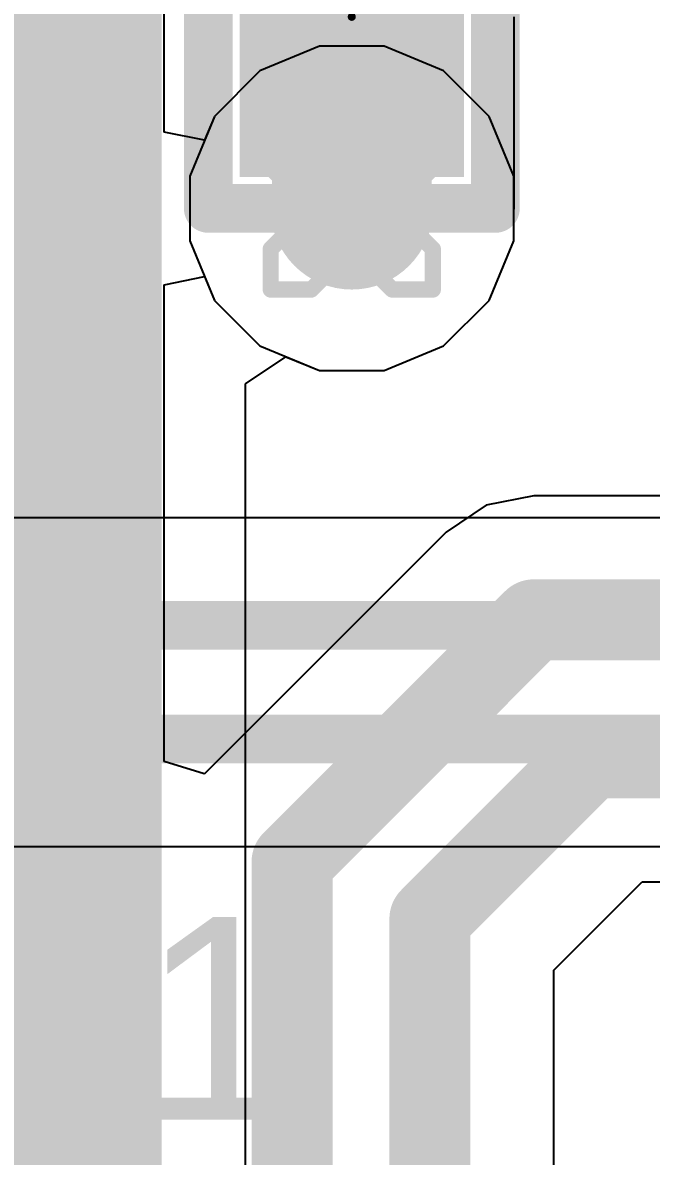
# Model space of a CAD drawing. Header units: inches. Extents: x -0.5 to 14, y -0.2 to 4.7.
# Drawn here: x 0.1242 to 0.2017, y 0.5917 to 0.7315 of the extents above; entities that cross this region are included whole.
import ezdxf

# ---------------------------------------------------------------- set-up
doc = ezdxf.new("R2010")
doc.units = ezdxf.units.IN
doc.header["$MEASUREMENT"] = 0
for name, color, linetype in [('Bottom Layer', 5, 'Continuous'), ('Drill Drawing', 1, 'Continuous'), ('GND', 16, 'Continuous'), ('Mechanical 15', 56, 'Continuous'), ('POWER', 76, 'Continuous'), ('Top Layer', 1, 'Continuous'), ('Top Overlay', 2, 'Continuous'), ('Top Paste', 8, 'Continuous'), ('Top Solder', 216, 'Continuous'), ('Via Holes', 16, 'Continuous')]:
    doc.layers.add(name, color=color, linetype=linetype)
doc.styles.add('Arial', font='', dxfattribs={"height": 0.2})
doc.styles.get('Arial').set_extended_font_data('Arial')

# ---------------------------------------------------------------- blocks, each defined once
blk = doc.blocks.new('R_0402_L_26')
at = {"layer": 'Top Layer'}
for points in [[(-0.02363, 0.00984), (-0.00788, 0.00984), (-0.00788, -0.00985), (-0.02363, -0.00985)], [(0.00984, 0.00984), (0.02559, 0.00984), (0.02559, -0.00985), (0.00984, -0.00985)]]:
    blk.add_hatch(color=1, dxfattribs=at).paths.add_polyline_path(points)
at = {"layer": 'Top Paste'}
for points in [[(-0.02363, 0.00984), (-0.00788, 0.00984), (-0.00788, -0.00985), (-0.02363, -0.00985)], [(0.00984, 0.00984), (0.02559, 0.00984), (0.02559, -0.00985), (0.00984, -0.00985)]]:
    blk.add_hatch(color=8, dxfattribs=at).paths.add_polyline_path(points)
at = {"layer": 'Top Solder'}
for points in [[(-0.02763, 0.01384), (-0.00388, 0.01384), (-0.00388, -0.01385), (-0.02763, -0.01385)], [(0.00584, 0.01384), (0.02959, 0.01384), (0.02959, -0.01385), (0.00584, -0.01385)]]:
    blk.add_hatch(color=216, dxfattribs=at).paths.add_polyline_path(points)
at = {"layer": 'Mechanical 15'}
for points in [[(0, 0.00787, 0.001, 0.001, 0), (0, -0.00787, 0.001, 0.001, 0)], [(-0.00787, 0, 0.001, 0.001, 0), (0.00787, 0, 0.001, 0.001, 0)]]:
    blk.add_lwpolyline(points, format="xyseb", dxfattribs=at)
for points in [[(-0.00025, 0.00787, 0.0005, 0.0005, 1), (0.00025, 0.00787, 0.0005, 0.0005, 1)], [(0.005, 0, 0.001, 0.001, 1), (-0.005, 0, 0.001, 0.001, 1)], [(-0.00812, 0, 0.0005, 0.0005, 1), (-0.00762, 0, 0.0005, 0.0005, 1)], [(-0.00525, 0, 0.0005, 0.0005, 1), (-0.00475, 0, 0.0005, 0.0005, 1)], [(0.00475, 0, 0.0005, 0.0005, 1), (0.00525, 0, 0.0005, 0.0005, 1)], [(0.00762, 0, 0.0005, 0.0005, 1), (0.00812, 0, 0.0005, 0.0005, 1)], [(-0.00025, -0.00787, 0.0005, 0.0005, 1), (0.00025, -0.00787, 0.0005, 0.0005, 1)]]:
    blk.add_lwpolyline(points, format="xyseb", close=True, dxfattribs=at)
at = {"layer": 'Top Overlay'}
for points in [[(-0.0315, 0.01771, 0.006, 0.006, 0), (-0.0315, -0.01772, 0.006, 0.006, 0)], [(-0.0315, 0.01771, 0.006, 0.006, 0), (0.03346, 0.01771, 0.006, 0.006, 0)], [(0.03346, 0.01771, 0.006, 0.006, 0), (0.03346, -0.01772, 0.006, 0.006, 0)], [(-0.0315, -0.01772, 0.006, 0.006, 0), (0.03346, -0.01772, 0.006, 0.006, 0)]]:
    blk.add_lwpolyline(points, format="xyseb", dxfattribs=at)
for points in [[(-0.033, 0.01771, 0.003, 0.003, 1), (-0.03, 0.01771, 0.003, 0.003, 1)], [(-0.033, 0.01771, 0.003, 0.003, 1), (-0.03, 0.01771, 0.003, 0.003, 1)], [(0.03196, 0.01771, 0.003, 0.003, 1), (0.03496, 0.01771, 0.003, 0.003, 1)], [(0.03196, 0.01771, 0.003, 0.003, 1), (0.03496, 0.01771, 0.003, 0.003, 1)], [(-0.033, -0.01772, 0.003, 0.003, 1), (-0.03, -0.01772, 0.003, 0.003, 1)], [(-0.033, -0.01772, 0.003, 0.003, 1), (-0.03, -0.01772, 0.003, 0.003, 1)], [(0.03196, -0.01772, 0.003, 0.003, 1), (0.03496, -0.01772, 0.003, 0.003, 1)], [(0.03196, -0.01772, 0.003, 0.003, 1), (0.03496, -0.01772, 0.003, 0.003, 1)]]:
    blk.add_lwpolyline(points, format="xyseb", close=True, dxfattribs=at)

msp = doc.modelspace()

# ---------------------------------------------------------------- hatches: boundary and pattern name
at = {"layer": 'Bottom Layer'}
h = msp.add_hatch(color=5, dxfattribs=at)
edge = h.paths.add_edge_path()
edge.add_arc((0.16479, 0.7086), 0.01, 0, 360)
at = {"layer": 'GND'}
h = msp.add_hatch(color=16, dxfattribs=at)
edge = h.paths.add_edge_path()
edge.add_arc((0.16479, 0.7086), 0.01, 0, 360)
at = {"layer": 'POWER'}
h = msp.add_hatch(color=76, dxfattribs=at)
edge = h.paths.add_edge_path()
edge.add_arc((0.16479, 0.7086), 0.01, 0, 360)
at = {"layer": 'Top Layer'}
msp.add_hatch(color=1, dxfattribs=at).paths.add_polyline_path([(0.17464, 0.73222), (0.15495, 0.73222), (0.15495, 0.7086), (0.17464, 0.7086)])
h = msp.add_hatch(color=1, dxfattribs=at)
edge = h.paths.add_edge_path()
edge.add_arc((0.16479, 0.7086), 0.01, 0, 360)
at = {"layer": 'Via Holes'}
h = msp.add_hatch(color=7, dxfattribs=at)
edge = h.paths.add_edge_path()
edge.add_arc((0.16479, 0.7086), 0.005, 0, 360)

# ---------------------------------------------------------------- linework, layer by layer
at = {"layer": 'Bottom Layer'}
for p, q in [((0.14163, 0.71801), (0.14163, 0.7622)), ((0.16081, 0.7286), (0.15346, 0.72556)), ((0.16877, 0.7286), (0.16081, 0.7286)), ((0.17612, 0.72556), (0.16877, 0.7286)), ((0.15346, 0.72556), (0.14784, 0.71993)), ((0.18175, 0.71993), (0.17612, 0.72556)), ((0.14784, 0.71993), (0.14663, 0.71701)), ((0.18479, 0.71258), (0.18175, 0.71993)), ((0.14663, 0.71701), (0.14163, 0.71801)), ((0.18479, 0.70462), (0.18479, 0.71258)), ((0.18175, 0.69727), (0.18479, 0.70462)), ((0.14163, 0.69919), (0.14663, 0.70019)), ((0.14163, 0.64042), (0.14163, 0.69919)), ((0.14663, 0.70019), (0.14784, 0.69727)), ((0.14784, 0.69727), (0.15346, 0.69165)), ((0.17612, 0.69165), (0.18175, 0.69727)), ((0.15346, 0.69165), (0.16081, 0.6886)), ((0.16877, 0.6886), (0.17612, 0.69165)), ((0.16081, 0.6886), (0.16877, 0.6886)), ((0.18724, 0.67316), (0.18138, 0.672)), ((0.26931, 0.67316), (0.18724, 0.67316)), ((0.18138, 0.672), (0.17642, 0.66868)), ((0.17642, 0.66868), (0.14663, 0.63889)), ((0.14657, 0.63889), (0.14163, 0.64042)), ((0.14663, 0.63889), (0.14657, 0.63889)), ((0.18972, 0.61469), (0.20061, 0.62558)), ((0.20061, 0.62558), (0.39787, 0.62558)), ((0.18972, 0.3588), (0.18972, 0.61469))]:
    msp.add_line(p, q, dxfattribs=at)
for points in [[(0.12634, 0.31011, 0.01, 0.01, 0), (0.12634, 0.76854, 0.01, 0.01, 0)], [(0.15743, 0.62806, 0.01, 0.01, 0), (0.18724, 0.65787, 0.01, 0.01, 0)], [(0.18724, 0.65787, 0.01, 0.01, 0), (0.40869, 0.65787, 0.01, 0.01, 0)], [(0.17443, 0.62102, 0.01, 0.01, 0), (0.19428, 0.64087, 0.01, 0.01, 0)], [(0.19428, 0.64087, 0.01, 0.01, 0), (0.40869, 0.64087, 0.01, 0.01, 0)], [(0.15743, 0.34743, 0.01, 0.01, 0), (0.15743, 0.62806, 0.01, 0.01, 0)], [(0.17443, 0.35247, 0.01, 0.01, 0), (0.17443, 0.62102, 0.01, 0.01, 0)]]:
    msp.add_lwpolyline(points, format="xyseb", dxfattribs=at)
for points in [[(0.18474, 0.65787, 0.005, 0.005, 1), (0.18974, 0.65787, 0.005, 0.005, 1)], [(0.18474, 0.65787, 0.005, 0.005, 1), (0.18974, 0.65787, 0.005, 0.005, 1)], [(0.19178, 0.64087, 0.005, 0.005, 1), (0.19678, 0.64087, 0.005, 0.005, 1)], [(0.19178, 0.64087, 0.005, 0.005, 1), (0.19678, 0.64087, 0.005, 0.005, 1)], [(0.15493, 0.62806, 0.005, 0.005, 1), (0.15993, 0.62806, 0.005, 0.005, 1)], [(0.15493, 0.62806, 0.005, 0.005, 1), (0.15993, 0.62806, 0.005, 0.005, 1)], [(0.17193, 0.62102, 0.005, 0.005, 1), (0.17693, 0.62102, 0.005, 0.005, 1)], [(0.17193, 0.62102, 0.005, 0.005, 1), (0.17693, 0.62102, 0.005, 0.005, 1)]]:
    msp.add_lwpolyline(points, format="xyseb", close=True, dxfattribs=at)
at = {"layer": 'Drill Drawing'}
for points in [[(0.15479, 0.7136, 0.002, 0.002, 0), (0.15479, 0.7186, 0.002, 0.002, 0)], [(0.15479, 0.7186, 0.002, 0.002, 0), (0.15979, 0.7186, 0.002, 0.002, 0)], [(0.15979, 0.7186, 0.002, 0.002, 0), (0.16479, 0.7136, 0.002, 0.002, 0)], [(0.16479, 0.7136, 0.002, 0.002, 0), (0.16979, 0.7186, 0.002, 0.002, 0)], [(0.16979, 0.7186, 0.002, 0.002, 0), (0.17479, 0.7186, 0.002, 0.002, 0)], [(0.17479, 0.7136, 0.002, 0.002, 0), (0.17479, 0.7186, 0.002, 0.002, 0)], [(0.15479, 0.7136, 0.002, 0.002, 0), (0.15979, 0.7086, 0.002, 0.002, 0)], [(0.16979, 0.7086, 0.002, 0.002, 0), (0.17479, 0.7136, 0.002, 0.002, 0)], [(0.15479, 0.7036, 0.002, 0.002, 0), (0.15979, 0.7086, 0.002, 0.002, 0)], [(0.16979, 0.7086, 0.002, 0.002, 0), (0.17479, 0.7036, 0.002, 0.002, 0)], [(0.15479, 0.6986, 0.002, 0.002, 0), (0.15479, 0.7036, 0.002, 0.002, 0)], [(0.15979, 0.6986, 0.002, 0.002, 0), (0.16479, 0.7036, 0.002, 0.002, 0)], [(0.16479, 0.7036, 0.002, 0.002, 0), (0.16979, 0.6986, 0.002, 0.002, 0)], [(0.17479, 0.6986, 0.002, 0.002, 0), (0.17479, 0.7036, 0.002, 0.002, 0)], [(0.15479, 0.6986, 0.002, 0.002, 0), (0.15979, 0.6986, 0.002, 0.002, 0)], [(0.16979, 0.6986, 0.002, 0.002, 0), (0.17479, 0.6986, 0.002, 0.002, 0)]]:
    msp.add_lwpolyline(points, format="xyseb", dxfattribs=at)
for points in [[(0.15429, 0.7186, 0.001, 0.001, 1), (0.15529, 0.7186, 0.001, 0.001, 1)], [(0.15429, 0.7186, 0.001, 0.001, 1), (0.15529, 0.7186, 0.001, 0.001, 1)], [(0.15929, 0.7186, 0.001, 0.001, 1), (0.16029, 0.7186, 0.001, 0.001, 1)], [(0.15929, 0.7186, 0.001, 0.001, 1), (0.16029, 0.7186, 0.001, 0.001, 1)], [(0.16929, 0.7186, 0.001, 0.001, 1), (0.17029, 0.7186, 0.001, 0.001, 1)], [(0.16929, 0.7186, 0.001, 0.001, 1), (0.17029, 0.7186, 0.001, 0.001, 1)], [(0.17429, 0.7186, 0.001, 0.001, 1), (0.17529, 0.7186, 0.001, 0.001, 1)], [(0.17429, 0.7186, 0.001, 0.001, 1), (0.17529, 0.7186, 0.001, 0.001, 1)], [(0.15429, 0.7136, 0.001, 0.001, 1), (0.15529, 0.7136, 0.001, 0.001, 1)], [(0.15429, 0.7136, 0.001, 0.001, 1), (0.15529, 0.7136, 0.001, 0.001, 1)], [(0.16429, 0.7136, 0.001, 0.001, 1), (0.16529, 0.7136, 0.001, 0.001, 1)], [(0.16429, 0.7136, 0.001, 0.001, 1), (0.16529, 0.7136, 0.001, 0.001, 1)], [(0.17429, 0.7136, 0.001, 0.001, 1), (0.17529, 0.7136, 0.001, 0.001, 1)], [(0.17429, 0.7136, 0.001, 0.001, 1), (0.17529, 0.7136, 0.001, 0.001, 1)], [(0.15929, 0.7086, 0.001, 0.001, 1), (0.16029, 0.7086, 0.001, 0.001, 1)], [(0.15929, 0.7086, 0.001, 0.001, 1), (0.16029, 0.7086, 0.001, 0.001, 1)], [(0.16929, 0.7086, 0.001, 0.001, 1), (0.17029, 0.7086, 0.001, 0.001, 1)], [(0.16929, 0.7086, 0.001, 0.001, 1), (0.17029, 0.7086, 0.001, 0.001, 1)], [(0.15429, 0.7036, 0.001, 0.001, 1), (0.15529, 0.7036, 0.001, 0.001, 1)], [(0.15429, 0.7036, 0.001, 0.001, 1), (0.15529, 0.7036, 0.001, 0.001, 1)], [(0.16429, 0.7036, 0.001, 0.001, 1), (0.16529, 0.7036, 0.001, 0.001, 1)], [(0.16429, 0.7036, 0.001, 0.001, 1), (0.16529, 0.7036, 0.001, 0.001, 1)], [(0.17429, 0.7036, 0.001, 0.001, 1), (0.17529, 0.7036, 0.001, 0.001, 1)], [(0.17429, 0.7036, 0.001, 0.001, 1), (0.17529, 0.7036, 0.001, 0.001, 1)], [(0.15429, 0.6986, 0.001, 0.001, 1), (0.15529, 0.6986, 0.001, 0.001, 1)], [(0.15429, 0.6986, 0.001, 0.001, 1), (0.15529, 0.6986, 0.001, 0.001, 1)], [(0.15929, 0.6986, 0.001, 0.001, 1), (0.16029, 0.6986, 0.001, 0.001, 1)], [(0.15929, 0.6986, 0.001, 0.001, 1), (0.16029, 0.6986, 0.001, 0.001, 1)], [(0.16929, 0.6986, 0.001, 0.001, 1), (0.17029, 0.6986, 0.001, 0.001, 1)], [(0.16929, 0.6986, 0.001, 0.001, 1), (0.17029, 0.6986, 0.001, 0.001, 1)], [(0.17429, 0.6986, 0.001, 0.001, 1), (0.17529, 0.6986, 0.001, 0.001, 1)], [(0.17429, 0.6986, 0.001, 0.001, 1), (0.17529, 0.6986, 0.001, 0.001, 1)]]:
    msp.add_lwpolyline(points, format="xyseb", close=True, dxfattribs=at)
at = {"layer": 'GND'}
for p, q in [((0.16081, 0.7286), (0.15346, 0.72556)), ((0.16877, 0.7286), (0.16081, 0.7286)), ((0.17612, 0.72556), (0.16877, 0.7286)), ((0.15346, 0.72556), (0.14784, 0.71993)), ((0.18175, 0.71993), (0.17612, 0.72556)), ((0.14784, 0.71993), (0.14479, 0.71258)), ((0.18479, 0.71258), (0.18175, 0.71993)), ((0.14479, 0.71258), (0.14479, 0.70462)), ((0.18479, 0.70462), (0.18479, 0.71258)), ((0.14479, 0.70462), (0.14784, 0.69727)), ((0.18175, 0.69727), (0.18479, 0.70462)), ((0.14784, 0.69727), (0.15346, 0.69165)), ((0.17612, 0.69165), (0.18175, 0.69727)), ((0.15346, 0.69165), (0.16081, 0.6886)), ((0.16877, 0.6886), (0.17612, 0.69165)), ((0.16081, 0.6886), (0.16877, 0.6886)), ((0.26952, 0.67045), (0.0122, 0.67045)), ((0.01957, 0.62994), (0.36383, 0.62994))]:
    msp.add_line(p, q, dxfattribs=at)
for points in [[(0.00671, 0.6572, 0.006, 0.006, 0), (0.35762, 0.6572, 0.006, 0.006, 0)], [(0.0007, 0.6432, 0.006, 0.006, 0), (0.36383, 0.6432, 0.006, 0.006, 0)]]:
    msp.add_lwpolyline(points, format="xyseb", dxfattribs=at)
at = {"layer": 'Top Layer'}
for p, q in [((0.18483, 0.7086), (0.18483, 0.73222)), ((0.18479, 0.70841), (0.18483, 0.7086)), ((0.18479, 0.70462), (0.18479, 0.70841)), ((0.18175, 0.69727), (0.18479, 0.70462)), ((0.17612, 0.69165), (0.18175, 0.69727)), ((0.16877, 0.6886), (0.17612, 0.69165)), ((0.15166, 0.68698), (0.15666, 0.69032)), ((0.15666, 0.69032), (0.16081, 0.6886)), ((0.16081, 0.6886), (0.16877, 0.6886)), ((0.15166, 0.41119), (0.15166, 0.68698))]:
    msp.add_line(p, q, dxfattribs=at)
msp.add_lwpolyline([(0.13535, 0.41119, 0.012, 0.012, 0), (0.13535, 1.03, 0.012, 0.012, 0)], format="xyseb", dxfattribs=at)

# ---------------------------------------------------------------- block references
at = {"rotation": 90}
msp.add_blockref('R_0402_L_26', (0.16479, 0.7401), dxfattribs=at)

# ---------------------------------------------------------------- texts
at = {"layer": 'Top Overlay', "style": 'Arial'}
msp.add_text('C31', height=0.025, dxfattribs=at).set_placement((0.09402, 0.59625))

doc.saveas('drawing.dxf')
